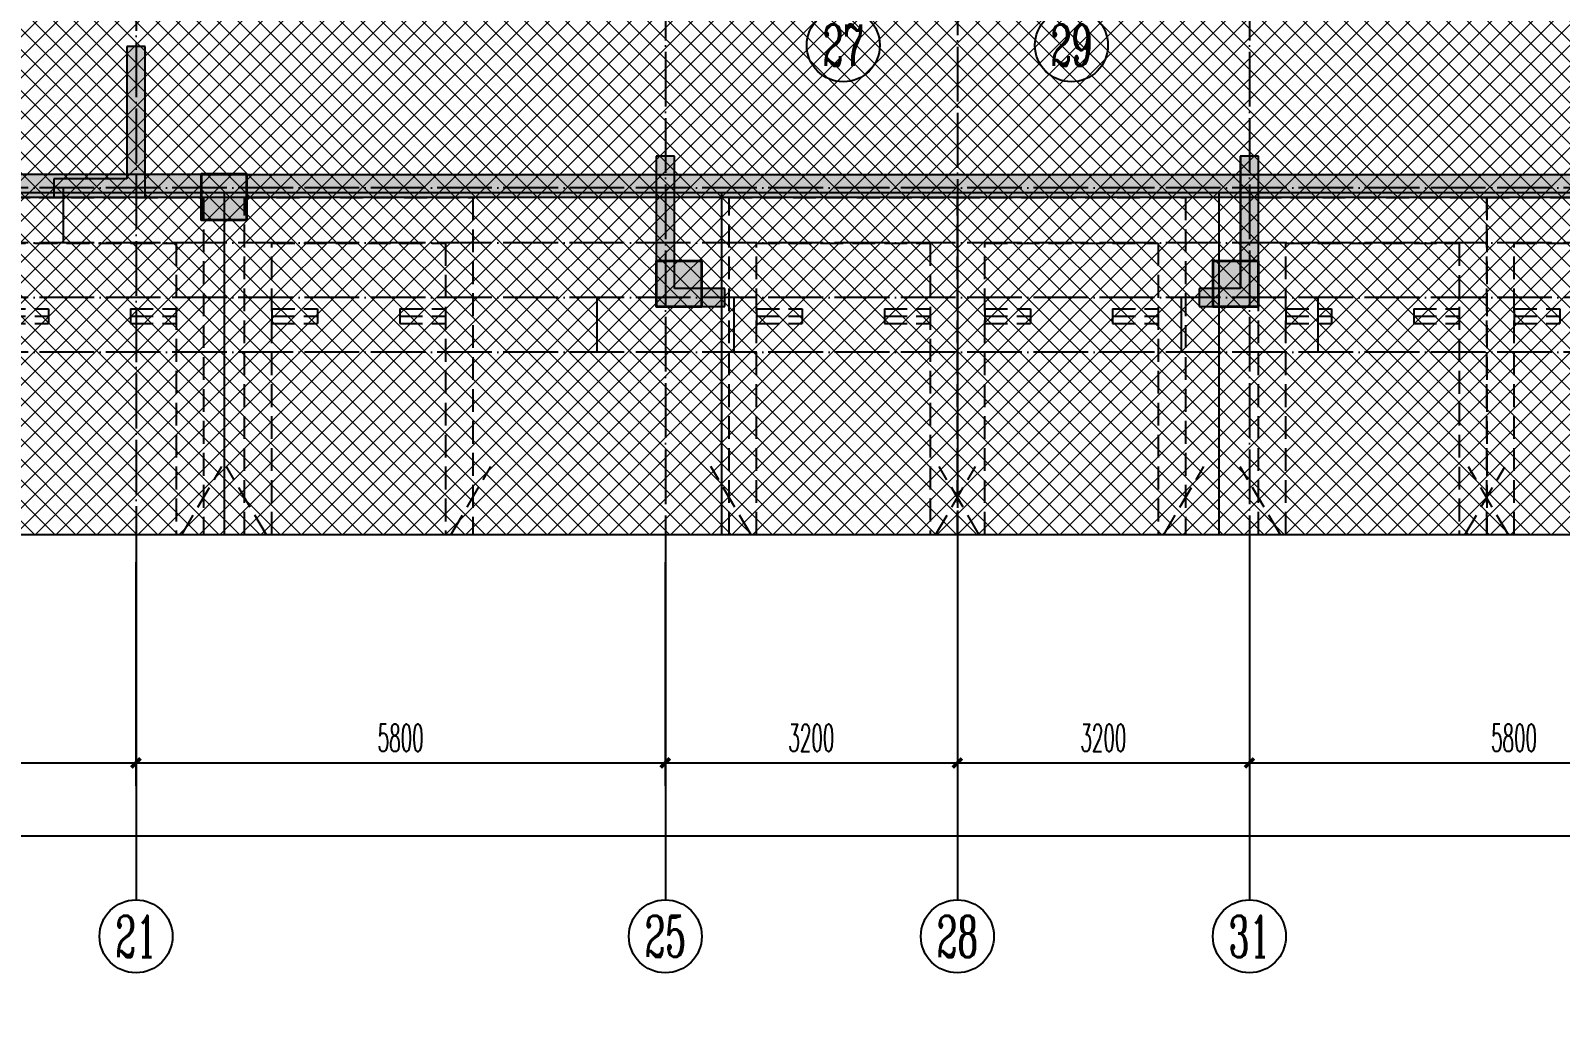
# Model space of a CAD drawing. Extents: x 27938 to 1507990, y 110129 to 923079.
# Drawn here: x 654051 to 670814, y 594601 to 605458 of the extents above; entities that cross this region are included whole.
import ezdxf
from ezdxf.enums import TextEntityAlignment as Align
from ezdxf.xclip import XClip

# ---------------------------------------------------------------- set-up
doc = ezdxf.new("R2010")
doc.units = 0
doc.header["$LTSCALE"] = 1000
doc.header["$MEASUREMENT"] = 0
doc.header["$XCLIPFRAME"] = 0
doc.linetypes.add('DASH', pattern=[0.35, 0.25, -0.1])
doc.linetypes.add('DOTE', pattern=[2.42, 2, -0.2, 0.02, -0.2])
for name, color, linetype in [('AXIS', 3, 'Continuous'), ('AXIS_TEXT', 7, 'Continuous'), ('COLUMN', 9, 'Continuous'), ('DOTE', 1, 'Continuous'), ('HS-A-停车位（标准）', 9, 'Continuous'), ('HS-A-墙-砼', 41, 'Continuous'), ('PUB_HATCH', 8, 'Continuous'), ('建-墙-填充', 8, 'Continuous')]:
    doc.layers.add(name, color=color, linetype=linetype)
doc.layers.add('填充', color=251, linetype='Continuous', lineweight=5)
doc.layers.add('砼柱', color=2, linetype='Continuous', lineweight=35)
doc.styles.add('_TCH_AXIS', font='COMPLEX', dxfattribs={"bigfont": 'GBCBIG'})
doc.styles.add('_TCH_DIM_T3', font='SIMPLEX.shx', dxfattribs={"width": 0.494118, "bigfont": 'GBCBIG.shx'})
doc.styles.add('COMPLEX', font='COMPLEX')
doc.dimstyles.new('_TCH_ARCH&&100', dxfattribs={"dimtxt": 297.5, "dimasz": 100, "dimexe": 250, "dimexo": 300, "dimgap": 126.25, "dimtad": 1, "dimdec": 0, "dimzin": 0, "dimdsep": 46, "dimtxsty": '_TCH_DIM_T3', "dimblk": 'ARCHTICK', "dimcen": 0.09, "dimclrt": 4, "dimazin": 2, "dimtfac": 1, "dimtdec": 0, "dimtix": 1, "dimtmove": 2, "dimatfit": 3, "dimfxl": 100, "dimtolj": 1, "dimtzin": 0, "dimarcsym": 0})

# ---------------------------------------------------------------- blocks, each defined once
blk = doc.blocks.new('A$C25A378E3')
at = {"layer": 'HS-A-停车位（标准）', "linetype": 'DASH'}
for p, q in [((300, 4280), (800, 4280)), ((300, 4280), (300, 4120)), ((300, 4200), (800, 4200)), ((800, 4280), (800, 4120)), ((1700, 4280), (2200, 4280)), ((1700, 4280), (1700, 4120)), ((1700, 4200), (2200, 4200)), ((2200, 4280), (2200, 4120)), ((300, 4120), (800, 4120)), ((1700, 4120), (2200, 4120)), ((300, 1700), (-200, 2550)), ((2200, 1700), (2700, 2550))]:
    blk.add_line(p, q, dxfattribs=at)
for points in [[(0, 5500), (2500, 5500), (2500, 0), (0, 0)], [(300, 5000), (2200, 5000), (2200, 0), (300, 0)]]:
    blk.add_lwpolyline(points, close=True, dxfattribs=at)
blk = doc.blocks.new('GFDGFSDFGD')
at = {"layer": 'PUB_HATCH'}
for points in [[(448217, 365524), (449217, 365524), (449217, 367174), (449017, 367174), (449017, 365724), (448217, 365724)], [(455567, 364324), (455567, 364524), (455017, 364524), (455017, 365974), (454817, 365974), (454817, 364324)], [(460767, 364324), (461417, 364324), (461417, 365974), (461217, 365974), (461217, 364524), (460767, 364524)]]:
    blk.add_hatch(color=256, dxfattribs=at).paths.add_polyline_path(points)
at = {"layer": 'COLUMN', "color": 6}
for p, q in [((449217, 367174), (449017, 367174)), ((449017, 367174), (449017, 365724)), ((449217, 365524), (449217, 367174)), ((455017, 365974), (454817, 365974)), ((454817, 365974), (454817, 364324)), ((455017, 364524), (455017, 365974)), ((461417, 365974), (461217, 365974)), ((461217, 365974), (461217, 364524)), ((461417, 364324), (461417, 365974)), ((449017, 365724), (448217, 365724)), ((448217, 365724), (448217, 365524)), ((448217, 365524), (449217, 365524)), ((455567, 364524), (455017, 364524)), ((455567, 364324), (455567, 364524)), ((461217, 364524), (460767, 364524)), ((460767, 364524), (460767, 364324)), ((454817, 364324), (455567, 364324)), ((460767, 364324), (461417, 364324))]:
    blk.add_line(p, q, dxfattribs=at)
blk = doc.blocks.new('A$C74D73064')
at = {"layer": 'PUB_HATCH'}
for points in [[(95030, 54722.3), (94530, 54722.3), (94530, 54222.3), (95030, 54222.3)], [(100015.4, 53772.3), (99515.4, 53772.3), (99515.4, 53272.3), (100015.4, 53272.3)], [(106115.4, 53772.3), (105615.4, 53772.3), (105615.4, 53272.3), (106115.4, 53272.3)]]:
    blk.add_hatch(color=256, dxfattribs=at).paths.add_polyline_path(points)
at = {"layer": '填充'}
h = blk.add_hatch(dxfattribs=at)
h.set_pattern_fill('ANSI37', color=196, scale=100, style=0)
h.set_pattern_definition([(45, (-58932.6, 57522.26), (-112.2532, 112.2532), []), (135, (-58932.6, 57522.26), (-112.2532, -112.2532), [])])
h.paths.add_polyline_path([(80665.2, 65672.5), (80665.2, 67372.5), (76315.4, 67372.5), (76315.4, 65922.3), (73815.3, 65922.3), (73815.7, 63022.1), (71715.6, 63022.1), (71715.6, 58172.5), (76465.4, 58172.5), (76465.4, 57472.3), (81365.4, 57472.3), (81365.4, 59522.3), (81765.3, 59522.2), (81765.3, 61372.4), (79315.4, 61372.5), (79315.4, 65672.5)], flags=16)
h.paths.add_polyline_path([(104365.4, 66522.6), (104365.4, 67421.4), (100065.9, 67423.1), (100065.9, 65672.7), (101315.6, 65672.7), (101315.5, 61472.5), (96715.5, 61472.5), (96715.5, 58172.5), (101465.5, 58172.5), (101465.5, 57472.3), (104165.5, 57472.3), (104165.5, 59522.3), (107365.4, 59522.2), (107365.5, 63822.3), (106865.5, 63822.2), (106865.5, 66522.6)], flags=16)
h.paths.add_polyline_path([(63315.4, 70272.3), (117315.4, 70272.3), (117315.4, 50772.3), (63315.4, 50772.3)])
at = {"layer": '建-墙-填充'}
for points in [[(89330, 54722.3), (89330, 54472.3), (94530, 54472.3), (94530, 54722.3)], [(94530, 54721.7), (94530, 54471.7), (113465.4, 54471.7), (113482.1, 54638.4), (113365.4, 54721.7)]]:
    blk.add_hatch(color=256, dxfattribs=at).paths.add_polyline_path(points)
at = {"color": 3}
blk.add_lwpolyline([(63315.4, 70272.3), (117315.4, 70272.3), (117315.4, 50772.3), (63315.4, 50772.3)], close=True, dxfattribs=at)
at = {"layer": 'DOTE', "color": 5}
for p, q in [((186069.2, 54519.3), (-82096.5, 54519.3)), ((94780, 54519.3), (94780, 3986.3)), ((100230, 54519.3), (100230, 3986.3)), ((105680, 54519.3), (105680, 3986.3))]:
    blk.add_line(p, q, dxfattribs=at)
at = {"layer": 'HS-A-墙-砼'}
for p, q in [((89330, 54722.3), (94530, 54722.3)), ((94530, 54721.7), (113365.4, 54721.7)), ((89330, 54472.3), (94530, 54472.3)), ((94530, 54471.7), (113465.4, 54471.7))]:
    blk.add_line(p, q, dxfattribs=at)
at = {"layer": 'PUB_HATCH'}
for points in [[(95030, 54722.3), (94530, 54722.3), (94530, 54222.3), (95030, 54222.3)], [(100015.4, 53772.3), (99515.4, 53772.3), (99515.4, 53272.3), (100015.4, 53272.3)], [(106115.4, 53772.3), (105615.4, 53772.3), (105615.4, 53272.3), (106115.4, 53272.3)]]:
    blk.add_lwpolyline(points, close=True, dxfattribs=at)
at = {"layer": '砼柱', "lineweight": 35}
for points in [[(95030, 54722.3), (94530, 54722.3), (94530, 54222.3), (95030, 54222.3)], [(100015.4, 53772.3), (99515.4, 53772.3), (99515.4, 53272.3), (100015.4, 53272.3)], [(106115.4, 53772.3), (105615.4, 53772.3), (105615.4, 53272.3), (106115.4, 53272.3)]]:
    blk.add_lwpolyline(points, close=True, dxfattribs=at)
blk.add_blockref('GFDGFSDFGD', (-355301.2, -311051.5))
at = {"layer": 'HS-A-停车位（标准）', "linetype": 'DASH'}
for p, rotation in [((92055.1, 48969.3), 0.000644038787326284), ((95005.1, 48969.3), 0.000644038787326284), ((100315.5, 48969.2), 0.000644038787326284), ((102815.5, 48969.3), 0.000644038787326284), ((106115.5, 48968.7), 0.0006440387894940686), ((108615.5, 48968.7), 0.0006440387894940686)]:
    blk.add_blockref('A$C25A378E3', p, dxfattribs=dict(at, rotation=rotation))
blk = doc.blocks.new('HFHFTHFD')
at = {"layer": 'DOTE', "color": 0, "linetype": 'DOTE', "ltscale": 0.3}
for p, q in [((454917, 604549), (454917, 593449)), ((461316, 604549), (461317, 593449)), ((449117, 601749), (449117, 593449)), ((458117, 600249), (458117, 593449)), ((472617, 597249), (418617, 597249)), ((448317, 597249), (448317, 596649)), ((472617, 596649), (418617, 596649)), ((472617, 596049), (418617, 596049)), ((454167, 596049), (454167, 595449)), ((455667, 596049), (455667, 595449)), ((460567, 596049), (460567, 595449)), ((462067, 596049), (462067, 595449)), ((472617, 595449), (418617, 595449))]:
    blk.add_line(p, q, dxfattribs=at)
blk = doc.blocks.new('_ArchTick')
at = {"color": 0, "linetype": 'ByBlock', "const_width": 0.4}
blk.add_lwpolyline([(-0.5, -0.5), (0.5, 0.5)], dxfattribs=at)
blk = doc.blocks.new('*D1610')
at = {"layer": 'AXIS', "color": 0, "lineweight": -2}
for p, q in [((667406, 599633), (667406, 597183)), ((673206, 599633), (673206, 597183)), ((667406, 597433), (673206, 597433))]:
    blk.add_line(p, q, dxfattribs=at)
at = {"layer": 'Defpoints', "color": 0}
for p in [(667406, 599933), (673206, 599933), (673206, 597433)]:
    blk.add_point(p, dxfattribs=at)
at = {"layer": 'AXIS', "color": 0, "lineweight": -2, "xscale": 100, "yscale": 100, "zscale": 100, "rotation": 180}
blk.add_blockref('_ArchTick', (667406, 597433), dxfattribs=at)
at = {"layer": 'AXIS', "color": 0, "lineweight": -2, "xscale": 100, "yscale": 100, "zscale": 100}
blk.add_blockref('_ArchTick', (673206, 597433), dxfattribs=at)
at = {"layer": 'AXIS', "color": 4, "insert": (670306, 597708), "char_height": 297.5, "attachment_point": 5, "style": '_TCH_DIM_T3'}
blk.add_mtext('\\A1;5800', dxfattribs=at)
blk = doc.blocks.new('*D1611')
at = {"layer": 'AXIS', "color": 0, "lineweight": -2}
for p, q in [((664206, 599633), (664206, 597183)), ((667406, 599633), (667406, 597183)), ((664206, 597433), (667406, 597433))]:
    blk.add_line(p, q, dxfattribs=at)
at = {"layer": 'Defpoints', "color": 0}
for p in [(664206, 599933), (667406, 599933), (667406, 597433)]:
    blk.add_point(p, dxfattribs=at)
at = {"layer": 'AXIS', "color": 0, "lineweight": -2, "xscale": 100, "yscale": 100, "zscale": 100, "rotation": 180}
blk.add_blockref('_ArchTick', (664206, 597433), dxfattribs=at)
at = {"layer": 'AXIS', "color": 0, "lineweight": -2, "xscale": 100, "yscale": 100, "zscale": 100}
blk.add_blockref('_ArchTick', (667406, 597433), dxfattribs=at)
at = {"layer": 'AXIS', "color": 4, "insert": (665806, 597708), "char_height": 297.5, "attachment_point": 5, "style": '_TCH_DIM_T3'}
blk.add_mtext('\\A1;3200', dxfattribs=at)
blk = doc.blocks.new('*D1612')
at = {"layer": 'AXIS', "color": 0, "lineweight": -2}
for p, q in [((661006, 599633), (661006, 597183)), ((664206, 599633), (664206, 597183)), ((661006, 597433), (664206, 597433))]:
    blk.add_line(p, q, dxfattribs=at)
at = {"layer": 'Defpoints', "color": 0}
for p in [(661006, 599933), (664206, 599933), (664206, 597433)]:
    blk.add_point(p, dxfattribs=at)
at = {"layer": 'AXIS', "color": 0, "lineweight": -2, "xscale": 100, "yscale": 100, "zscale": 100, "rotation": 180}
blk.add_blockref('_ArchTick', (661006, 597433), dxfattribs=at)
at = {"layer": 'AXIS', "color": 0, "lineweight": -2, "xscale": 100, "yscale": 100, "zscale": 100}
blk.add_blockref('_ArchTick', (664206, 597433), dxfattribs=at)
at = {"layer": 'AXIS', "color": 4, "insert": (662606, 597708), "char_height": 297.5, "attachment_point": 5, "style": '_TCH_DIM_T3'}
blk.add_mtext('\\A1;3200', dxfattribs=at)
blk = doc.blocks.new('*D1613')
at = {"layer": 'AXIS', "color": 0, "lineweight": -2}
for p, q in [((655206, 599633), (655206, 597183)), ((661006, 599633), (661006, 597183)), ((655206, 597433), (661006, 597433))]:
    blk.add_line(p, q, dxfattribs=at)
at = {"layer": 'Defpoints', "color": 0}
for p in [(655206, 599933), (661006, 599933), (661006, 597433)]:
    blk.add_point(p, dxfattribs=at)
at = {"layer": 'AXIS', "color": 0, "lineweight": -2, "xscale": 100, "yscale": 100, "zscale": 100, "rotation": 180}
blk.add_blockref('_ArchTick', (655206, 597433), dxfattribs=at)
at = {"layer": 'AXIS', "color": 0, "lineweight": -2, "xscale": 100, "yscale": 100, "zscale": 100}
blk.add_blockref('_ArchTick', (661006, 597433), dxfattribs=at)
at = {"layer": 'AXIS', "color": 4, "insert": (658106, 597708), "char_height": 297.5, "attachment_point": 5, "style": '_TCH_DIM_T3'}
blk.add_mtext('\\A1;5800', dxfattribs=at)
blk = doc.blocks.new('*D1614')
at = {"layer": 'AXIS', "color": 0, "lineweight": -2}
for p, q in [((651706, 599633), (651706, 597183)), ((655206, 599633), (655206, 597183)), ((651706, 597433), (655206, 597433))]:
    blk.add_line(p, q, dxfattribs=at)
at = {"layer": 'Defpoints', "color": 0}
for p in [(651706, 599933), (655206, 599933), (655206, 597433)]:
    blk.add_point(p, dxfattribs=at)
at = {"layer": 'AXIS', "color": 0, "lineweight": -2, "xscale": 100, "yscale": 100, "zscale": 100, "rotation": 180}
blk.add_blockref('_ArchTick', (651706, 597433), dxfattribs=at)
at = {"layer": 'AXIS', "color": 0, "lineweight": -2, "xscale": 100, "yscale": 100, "zscale": 100}
blk.add_blockref('_ArchTick', (655206, 597433), dxfattribs=at)
at = {"layer": 'AXIS', "color": 4, "insert": (653456, 597708), "char_height": 297.5, "attachment_point": 5, "style": '_TCH_DIM_T3'}
blk.add_mtext('\\A1;3500', dxfattribs=at)
blk = doc.blocks.new('*D1622')
at = {"layer": 'AXIS', "color": 0, "lineweight": -2}
for p, q in [((626606, 599633), (626606, 596383)), ((676806, 599633), (676806, 596383)), ((626606, 596633), (676806, 596633))]:
    blk.add_line(p, q, dxfattribs=at)
at = {"layer": 'Defpoints', "color": 0}
for p in [(626606, 599933), (676806, 599933), (676806, 596633)]:
    blk.add_point(p, dxfattribs=at)
at = {"layer": 'AXIS', "color": 0, "lineweight": -2, "xscale": 100, "yscale": 100, "zscale": 100, "rotation": 180}
blk.add_blockref('_ArchTick', (626606, 596633), dxfattribs=at)
at = {"layer": 'AXIS', "color": 0, "lineweight": -2, "xscale": 100, "yscale": 100, "zscale": 100}
blk.add_blockref('_ArchTick', (676806, 596633), dxfattribs=at)
at = {"layer": 'AXIS', "color": 4, "insert": (651706, 596908), "char_height": 297.5, "attachment_point": 5, "style": '_TCH_DIM_T3'}
blk.add_mtext('\\A1;50200', dxfattribs=at)
blk = doc.blocks.new('_AXISO')
blk.add_circle((0, 0), 0.5)
at = {"layer": 'AXIS_TEXT', "style": 'COMPLEX', "width": 1.041667}
blk.add_attdef('A', text='', height=0.56, dxfattribs=at).set_placement((-0.25, -0.28), (0.25, -0.28), align=Align.FIT)

msp = doc.modelspace()

# ---------------------------------------------------------------- linework, layer by layer
at = {"layer": 'AXIS', "color": 8}
for p, q in [((655206.3, 599932.5), (655206.3, 595932.5)), ((661006.3, 599932.6), (661006.3, 595932.6)), ((664206.3, 599932.5), (664206.3, 595932.5)), ((667406.3, 599932.5), (667406.3, 595932.5))]:
    msp.add_line(p, q, dxfattribs=at)

# ---------------------------------------------------------------- block references
at = {"color": 8}
ref = msp.add_blockref('A$C74D73064', (561390.9, 549160.3), dxfattribs=at)
XClip(ref).set_block_clipping_path([(63315.4263309771, 50772.2529092039), (117315.4131985184, 70272.2529080271)])
at = {"color": 169}
msp.add_blockref('HFHFTHFD', (206089.8, 6483.8), dxfattribs=at)
at = {"color": 8}
msp.add_blockref('GFDGFSDFGD', (206089.8, 238108.8), dxfattribs=at)
at = {"layer": 'AXIS', "color": 8}
ref = msp.add_blockref('_AXISO', (662956.3, 605296.3), dxfattribs=dict(at, xscale=800, yscale=800, zscale=800))
ref.add_attrib('A', '27', dxfattribs={"layer": 'AXIS_TEXT', "color": 8, "ltscale": 0.5, "height": 452.55, "style": '_TCH_AXIS', "width": 0.617647}).set_placement((662730.1, 605070), (663182.6, 605070), align=Align.FIT)
ref = msp.add_blockref('_AXISO', (665456.3, 605296.3), dxfattribs=dict(at, xscale=800, yscale=800, zscale=800))
ref.add_attrib('A', '29', dxfattribs={"layer": 'AXIS_TEXT', "color": 8, "ltscale": 0.5, "height": 452.55, "style": '_TCH_AXIS', "width": 0.617647}).set_placement((665230.1, 605070), (665682.6, 605070), align=Align.FIT)
ref = msp.add_blockref('_AXISO', (655206.3, 595532.5), dxfattribs=dict(at, xscale=800, yscale=800, zscale=800))
ref.add_attrib('A', '21', dxfattribs={"layer": 'AXIS_TEXT', "color": 8, "ltscale": 0.5, "height": 452.55, "style": '_TCH_AXIS', "width": 0.724138}).set_placement((654980.1, 595306.2), (655432.6, 595306.2), align=Align.FIT)
ref = msp.add_blockref('_AXISO', (661006.3, 595532.6), dxfattribs=dict(at, xscale=800, yscale=800, zscale=800))
ref.add_attrib('A', '25', dxfattribs={"layer": 'AXIS_TEXT', "color": 8, "ltscale": 0.5, "height": 452.55, "style": '_TCH_AXIS', "width": 0.617647}).set_placement((660780, 595306.4), (661232.6, 595306.4), align=Align.FIT)
ref = msp.add_blockref('_AXISO', (664206.3, 595532.5), dxfattribs=dict(at, xscale=800, yscale=800, zscale=800))
ref.add_attrib('A', '28', dxfattribs={"layer": 'AXIS_TEXT', "color": 8, "ltscale": 0.5, "height": 452.55, "style": '_TCH_AXIS', "width": 0.617647}).set_placement((663980.1, 595306.2), (664432.6, 595306.2), align=Align.FIT)
ref = msp.add_blockref('_AXISO', (667406.3, 595532.5), dxfattribs=dict(at, xscale=800, yscale=800, zscale=800))
ref.add_attrib('A', '31', dxfattribs={"layer": 'AXIS_TEXT', "color": 8, "ltscale": 0.5, "height": 452.55, "style": '_TCH_AXIS', "width": 0.75}).set_placement((667180.1, 595306.2), (667632.6, 595306.2), align=Align.FIT)

# ---------------------------------------------------------------- dimensions: what is measured, and where the dimension line sits
for p1, p2, distance, picture, middle in [((626606.3, 599932.6), (676806.3, 599932.6), -3300, '*D1622', (651706.3, 596907.6)), ((651706.3, 599932.6), (655206.3, 599932.6), -2500, '*D1614', (653456.3, 597707.6)), ((655206.3, 599932.6), (661006.3, 599932.6), -2500, '*D1613', (658106.3, 597707.6)), ((661006.3, 599932.6), (664206.3, 599932.6), -2500, '*D1612', (662606.3, 597707.6)), ((664206.3, 599932.6), (667406.3, 599932.6), -2500, '*D1611', (665806.3, 597707.6)), ((667406.3, 599932.6), (673206.3, 599932.6), -2500, '*D1610', (670306.3, 597707.6))]:
    dim = msp.add_aligned_dim(p1=p1, p2=p2, distance=distance, dimstyle='_TCH_ARCH&&100', dxfattribs=at)
    dim.commit()
    dim.dimension.update_dxf_attribs({"geometry": picture, "text_midpoint": middle})

doc.saveas('drawing.dxf')
